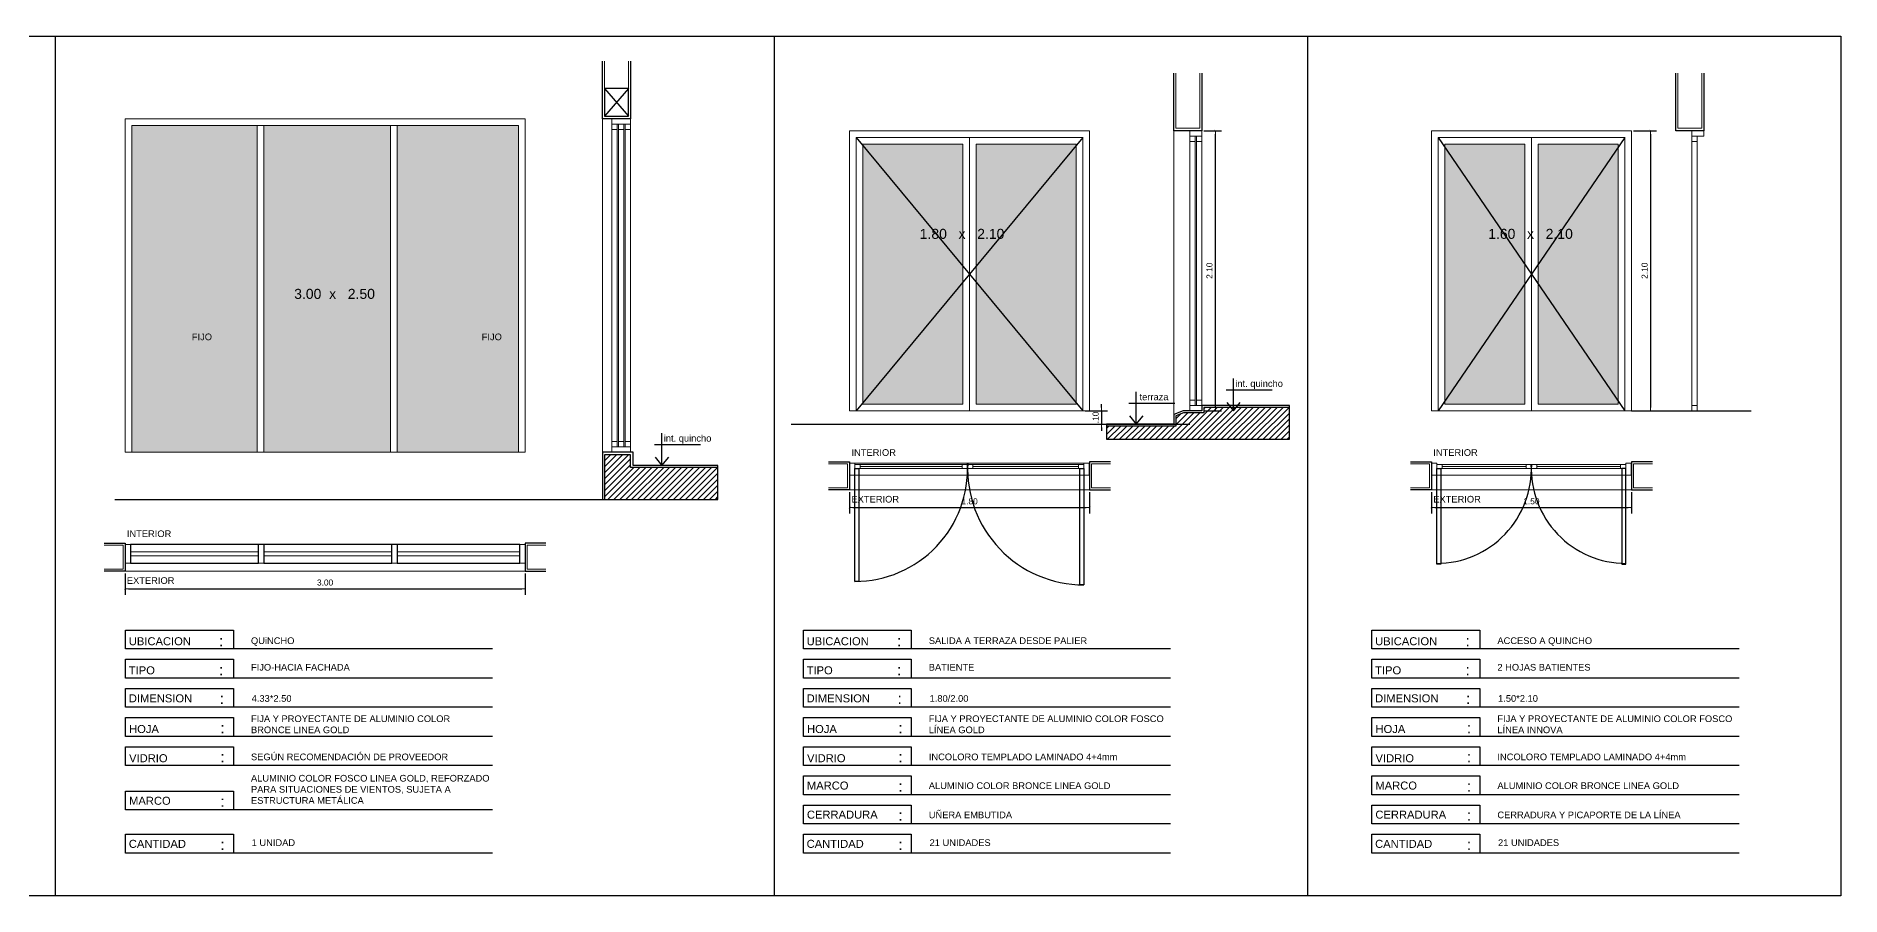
# Model space of a CAD drawing. Extents: x 465 to 637, y -105 to -61.
# Drawn here: x 485.63 to 499.17, y -89.05 to -82.6 of the extents above; entities that cross this region are included whole.
import ezdxf
from ezdxf.enums import TextEntityAlignment as Align

# ---------------------------------------------------------------- set-up
doc = ezdxf.new("R2010")
doc.units = 0
doc.linetypes.add('HIDDEN', pattern=[9.525, 6.35, -3.175])
for name, color, linetype in [('0.1', 1, 'Continuous'), ('A-Proyección', 1, 'HIDDEN'), ('A-Revoque', 1, 'Continuous'), ('A-Texto', 3, 'Continuous'), ('Expresión Vidrio', 252, 'Continuous'), ('Texto Detalles Aberturas', 3, 'Continuous')]:
    doc.layers.add(name, color=color, linetype=linetype)
for name, color, linetype, lineweight in [('A-Aberturas', 2, 'Continuous', 18), ('A-Cotas', 1, 'Continuous', 5), ('A-Muros', 4, 'Continuous', 18)]:
    doc.layers.add(name, color=color, linetype=linetype, lineweight=lineweight)
doc.styles.add('ARIAL', font='arial.ttf')
doc.styles.add('ROMANS', font='arial.ttf')
doc.dimstyles.new('ST-COTA-25', dxfattribs={"dimscale": 0.25, "dimtxt": 0.18, "dimasz": 0.1, "dimexe": 0.18, "dimexo": 0.0625, "dimgap": 0.09, "dimtad": 1, "dimzin": 4, "dimdsep": 46, "dimtxsty": 'ARIAL', "dimblk1": 'COTA_N', "dimblk2": 'COTA_N', "dimsah": 1, "dimcen": 0.09, "dimclrd": 8, "dimclre": 8, "dimclrt": 140, "dimadec": 0, "dimazin": 0, "dimtfac": 1, "dimtix": 1, "dimtmove": 0, "dimatfit": 3, "dimldrblk": 'COTA_N', "dimfxl": 0.18, "dimtolj": 1, "dimtzin": 0, "dimarcsym": 0})

# ---------------------------------------------------------------- blocks, each defined once
blk = doc.blocks.new('A$C00c6edfa')
for points in [[(-0.056, 0), (0.29, 0)], [(0, -0.158), (0, 0.083)], [(-0.051, -0.095), (0, -0.158), (0.051, -0.095)]]:
    blk.add_lwpolyline(points)
blk = doc.blocks.new('COTA_N')
for p, q in [((-1, 0), (0, 0)), ((0, 0.5), (0, -0.5))]:
    blk.add_line(p, q)
at = {"color": 3, "const_width": 0.065}
blk.add_lwpolyline([(0.14, 0.14), (0.28, 0.28), (0, 0), (-0.14, -0.14), (-0.28, -0.28)], dxfattribs=at)
blk = doc.blocks.new('*D123')
at = {"layer": 'A-Cotas', "color": 8, "lineweight": -2, "transparency": 16777216}
for p, q in [((486.299, -86.631), (486.299, -86.791)), ((486.324, -86.746), (489.274, -86.746)), ((489.299, -86.631), (489.299, -86.791))]:
    blk.add_line(p, q, dxfattribs=at)
at = {"layer": 'Defpoints', "color": 0, "transparency": 16777216}
for p in [(486.299, -86.615), (489.299, -86.615), (489.299, -86.746)]:
    blk.add_point(p, dxfattribs=at)
at = {"layer": 'A-Cotas', "color": 8, "lineweight": -2, "transparency": 16777216, "xscale": 0.025, "yscale": 0.025, "zscale": 0.025, "rotation": 180}
blk.add_blockref('COTA_N', (486.299, -86.746), dxfattribs=at)
at = {"layer": 'A-Cotas', "color": 8, "lineweight": -2, "transparency": 16777216, "xscale": 0.025, "yscale": 0.025, "zscale": 0.025}
blk.add_blockref('COTA_N', (489.299, -86.746), dxfattribs=at)
at = {"layer": 'A-Cotas', "transparency": 16777216, "insert": (487.799, -86.7), "char_height": 0.045, "attachment_point": 5, "style": 'ARIAL'}
blk.add_mtext('\\A1;3.00', dxfattribs=at)
blk = doc.blocks.new('*D126')
at = {"layer": 'A-Cotas', "color": 8, "lineweight": -2, "transparency": 16777216}
for p, q in [((493.622, -85.387), (493.622, -85.362)), ((493.498, -85.412), (493.667, -85.412)), ((493.498, -85.512), (493.667, -85.512)), ((493.622, -85.412), (493.622, -85.512)), ((493.622, -85.537), (493.622, -85.562))]:
    blk.add_line(p, q, dxfattribs=at)
at = {"layer": 'Defpoints', "color": 0, "transparency": 16777216}
for p in [(493.482, -85.412), (493.482, -85.512), (493.622, -85.512)]:
    blk.add_point(p, dxfattribs=at)
at = {"layer": 'A-Cotas', "color": 8, "lineweight": -2, "transparency": 16777216, "xscale": 0.025, "yscale": 0.025, "zscale": 0.025}
for p, rotation in [((493.622, -85.412), 270), ((493.622, -85.512), 90)]:
    blk.add_blockref('COTA_N', p, dxfattribs=dict(at, rotation=rotation))
at = {"layer": 'A-Cotas', "transparency": 16777216, "insert": (493.577, -85.462), "char_height": 0.045, "attachment_point": 5, "rotation": 90, "style": 'ARIAL'}
blk.add_mtext('\\A1;.10', dxfattribs=at)
blk = doc.blocks.new('*D124')
at = {"layer": 'A-Cotas', "color": 8, "lineweight": -2, "transparency": 16777216}
for p, q in [((494.389, -83.312), (494.521, -83.312)), ((494.476, -85.387), (494.476, -83.337)), ((494.389, -85.412), (494.521, -85.412))]:
    blk.add_line(p, q, dxfattribs=at)
at = {"layer": 'Defpoints', "color": 0, "transparency": 16777216}
for p in [(494.374, -83.312), (494.476, -83.312), (494.374, -85.412)]:
    blk.add_point(p, dxfattribs=at)
at = {"layer": 'A-Cotas', "color": 8, "lineweight": -2, "transparency": 16777216, "xscale": 0.025, "yscale": 0.025, "zscale": 0.025}
for p, rotation in [((494.476, -83.312), 90), ((494.476, -85.412), 270)]:
    blk.add_blockref('COTA_N', p, dxfattribs=dict(at, rotation=rotation))
at = {"layer": 'A-Cotas', "transparency": 16777216, "insert": (494.431, -84.362), "char_height": 0.045, "attachment_point": 5, "rotation": 90, "style": 'ARIAL'}
blk.add_mtext('\\A1;2.10', dxfattribs=at)
blk = doc.blocks.new('*D125')
at = {"layer": 'A-Cotas', "color": 8, "lineweight": -2, "transparency": 16777216}
for p, q in [((491.732, -86.022), (491.732, -86.181)), ((493.532, -86.022), (493.532, -86.181)), ((491.757, -86.136), (493.507, -86.136))]:
    blk.add_line(p, q, dxfattribs=at)
at = {"layer": 'Defpoints', "color": 0, "transparency": 16777216}
for p in [(491.732, -86.006), (493.532, -86.006), (493.532, -86.136)]:
    blk.add_point(p, dxfattribs=at)
at = {"layer": 'A-Cotas', "color": 8, "lineweight": -2, "transparency": 16777216, "xscale": 0.025, "yscale": 0.025, "zscale": 0.025, "rotation": 180}
blk.add_blockref('COTA_N', (491.732, -86.136), dxfattribs=at)
at = {"layer": 'A-Cotas', "color": 8, "lineweight": -2, "transparency": 16777216, "xscale": 0.025, "yscale": 0.025, "zscale": 0.025}
blk.add_blockref('COTA_N', (493.532, -86.136), dxfattribs=at)
at = {"layer": 'A-Cotas', "transparency": 16777216, "insert": (492.632, -86.091), "char_height": 0.045, "attachment_point": 5, "style": 'ARIAL'}
blk.add_mtext('\\A1;1.80', dxfattribs=at)
blk = doc.blocks.new('*D127')
at = {"layer": 'A-Cotas', "color": 8, "lineweight": -2, "transparency": 16777216}
for p, q in [((497.611, -83.312), (497.784, -83.312)), ((497.739, -83.337), (497.739, -85.387)), ((497.611, -85.412), (497.784, -85.412))]:
    blk.add_line(p, q, dxfattribs=at)
at = {"layer": 'Defpoints', "color": 0, "transparency": 16777216}
for p in [(497.595, -83.312), (497.595, -85.412), (497.739, -85.412)]:
    blk.add_point(p, dxfattribs=at)
at = {"layer": 'A-Cotas', "color": 8, "lineweight": -2, "transparency": 16777216, "xscale": 0.025, "yscale": 0.025, "zscale": 0.025}
for p, rotation in [((497.739, -83.312), 90), ((497.739, -85.412), 270)]:
    blk.add_blockref('COTA_N', p, dxfattribs=dict(at, rotation=rotation))
at = {"layer": 'A-Cotas', "transparency": 16777216, "insert": (497.694, -84.362), "char_height": 0.045, "attachment_point": 5, "rotation": 90, "style": 'ARIAL'}
blk.add_mtext('\\A1;2.10', dxfattribs=at)
blk = doc.blocks.new('*D128')
at = {"layer": 'A-Cotas', "color": 8, "lineweight": -2, "transparency": 16777216}
for p, q in [((496.095, -86.022), (496.095, -86.181)), ((497.595, -86.022), (497.595, -86.181)), ((496.12, -86.136), (497.57, -86.136))]:
    blk.add_line(p, q, dxfattribs=at)
at = {"layer": 'Defpoints', "color": 0, "transparency": 16777216}
for p in [(496.095, -86.006), (497.595, -86.006), (497.595, -86.136)]:
    blk.add_point(p, dxfattribs=at)
at = {"layer": 'A-Cotas', "color": 8, "lineweight": -2, "transparency": 16777216, "xscale": 0.025, "yscale": 0.025, "zscale": 0.025, "rotation": 180}
blk.add_blockref('COTA_N', (496.095, -86.136), dxfattribs=at)
at = {"layer": 'A-Cotas', "color": 8, "lineweight": -2, "transparency": 16777216, "xscale": 0.025, "yscale": 0.025, "zscale": 0.025}
blk.add_blockref('COTA_N', (497.595, -86.136), dxfattribs=at)
at = {"layer": 'A-Cotas', "transparency": 16777216, "insert": (496.845, -86.091), "char_height": 0.045, "attachment_point": 5, "style": 'ARIAL'}
blk.add_mtext('\\A1;1.50', dxfattribs=at)

msp = doc.modelspace()

# ---------------------------------------------------------------- hatches: boundary and pattern name
h = msp.add_hatch()
h.set_pattern_fill('ANSI31', color=1, scale=0.01)
h.set_pattern_definition([(45, (27.063733, 4.816696), (-0.0224506403, 0.0224506403), [])])
h.paths.add_polyline_path([(495.031, -85.387), (494.389, -85.387), (494.389, -85.427), (494.237, -85.427), (494.179, -85.451), (494.179, -85.527), (493.658, -85.527), (493.658, -85.626), (495.031, -85.626)])
h = msp.add_hatch()
h.set_pattern_fill('ANSI31', color=1, scale=0.01)
h.set_pattern_definition([(45, (22.777678, 4.36656), (-0.0224506403, 0.0224506403), [])])
h.paths.add_polyline_path([(490.745, -85.837), (490.088, -85.837), (490.088, -85.742), (489.952, -85.742), (489.893, -85.742), (489.893, -85.977), (489.893, -86.077), (490.745, -86.077)])
at = {"layer": 'Expresión Vidrio', "transparency": 33554567}
h = msp.add_hatch(color=252, dxfattribs=at)
h.dxf.hatch_style = 1
h.paths.add_polyline_path([(487.289, -83.272), (486.349, -83.272), (486.349, -85.722), (487.289, -85.722)])
h.paths.add_polyline_path([(488.289, -83.272), (487.339, -83.272), (487.339, -85.722), (488.289, -85.722)])
h.paths.add_polyline_path([(489.249, -83.272), (488.339, -83.272), (488.339, -85.722), (489.249, -85.722)])
h.paths.add_polyline_path([(483.492, -83.272), (482.592, -83.272), (482.592, -85.722), (483.492, -85.722)])
h.paths.add_polyline_path([(482.542, -83.272), (481.582, -83.272), (481.582, -85.722), (482.542, -85.722)])
h.paths.add_polyline_path([(481.532, -83.272), (480.582, -83.272), (480.582, -85.722), (481.532, -85.722)])
h.paths.add_polyline_path([(480.532, -83.272), (479.592, -83.272), (479.592, -85.722), (480.532, -85.722)])
h.paths.add_polyline_path([(476.418, -83.322), (475.063, -83.322), (475.063, -85.812), (476.418, -85.812)])
h.paths.add_polyline_path([(475.013, -83.322), (473.658, -83.322), (473.658, -85.812), (475.013, -85.812)])
h.paths.add_polyline_path([(474.093, -84.809), (474.154, -84.852), (474.093, -84.895)], flags=16)
h.paths.add_polyline_path([(473.558, -83.322), (472.203, -83.322), (472.203, -85.812), (473.558, -85.812)])
h.paths.add_polyline_path([(473.122, -84.809), (473.122, -84.895), (473.062, -84.852)], flags=16)
h.paths.add_polyline_path([(472.153, -83.322), (470.798, -83.322), (470.798, -85.812), (472.153, -85.812)])
h.paths.add_polyline_path([(466.083, -83.322), (465.038, -83.322), (465.038, -85.812), (466.083, -85.812)])
h.paths.add_polyline_path([(467.253, -83.272), (466.133, -83.272), (466.133, -85.862), (467.253, -85.862)])
h.paths.add_polyline_path([(466.655, -84.809), (466.655, -84.895), (466.594, -84.852)], flags=16)
h.paths.add_polyline_path([(468.248, -83.322), (467.253, -83.322), (467.253, -85.812), (468.248, -85.812)])
h.paths.add_polyline_path([(467.799, -84.809), (467.799, -84.895), (467.739, -84.852)], flags=16)
h.paths.add_polyline_path([(486.787, -84.897), (486.964, -84.897), (486.964, -84.819), (486.787, -84.819)], flags=24)
h.paths.add_polyline_path([(487.548, -84.593), (488.192, -84.593), (488.192, -84.478), (487.548, -84.478)], flags=24)
h.paths.add_polyline_path([(488.961, -84.897), (489.138, -84.897), (489.138, -84.819), (488.961, -84.819)], flags=24)
h.paths.add_polyline_path([(483.204, -84.897), (483.382, -84.897), (483.382, -84.819), (483.204, -84.819)], flags=24)
h.paths.add_polyline_path([(480.792, -84.593), (481.436, -84.593), (481.436, -84.478), (480.792, -84.478)], flags=24)
h.paths.add_polyline_path([(480.03, -84.897), (480.208, -84.897), (480.208, -84.819), (480.03, -84.819)], flags=24)
h.paths.add_polyline_path([(475.493, -84.897), (475.67, -84.897), (475.67, -84.819), (475.493, -84.819)], flags=24)
h.paths.add_polyline_path([(472.824, -84.593), (473.468, -84.593), (473.468, -84.478), (472.824, -84.478)], flags=24)
h.paths.add_polyline_path([(471.236, -84.897), (471.413, -84.897), (471.413, -84.819), (471.236, -84.819)], flags=24)
h.paths.add_polyline_path([(465.476, -84.897), (465.653, -84.897), (465.653, -84.819), (465.476, -84.819)], flags=24)
h.paths.add_polyline_path([(466.351, -84.593), (467.024, -84.593), (467.024, -84.478), (466.351, -84.478)], flags=24)
h = msp.add_hatch(color=252, dxfattribs=at)
h.dxf.hatch_style = 1
h.paths.add_polyline_path([(491.832, -85.362), (491.832, -83.412), (492.582, -83.412), (492.582, -85.362)])
h.paths.add_polyline_path([(493.432, -83.412), (492.682, -83.412), (492.682, -85.362), (493.432, -85.362)])
h = msp.add_hatch(color=252, dxfattribs=at)
h.dxf.hatch_style = 1
h.paths.add_polyline_path([(496.195, -85.362), (496.195, -83.412), (496.795, -83.412), (496.795, -85.362)])
h.paths.add_polyline_path([(497.495, -85.362), (497.495, -83.412), (496.895, -83.412), (496.895, -85.362)])

# ---------------------------------------------------------------- linework, layer by layer
at = {"color": 5}
msp.add_lwpolyline([(489.893, -83.202), (490.073, -83.202), (490.073, -82.997), (489.893, -82.997)], close=True, dxfattribs=at)
for points in [[(489.893, -82.997), (490.073, -83.202)], [(490.073, -82.997), (489.893, -83.202)]]:
    msp.add_lwpolyline(points, dxfattribs=at)
at = {"color": 4}
for points in [[(495.031, -85.387), (494.389, -85.387), (494.389, -85.427), (494.237, -85.427), (494.179, -85.451), (494.179, -85.527), (493.658, -85.527), (493.658, -85.626), (495.031, -85.626)], [(490.745, -85.837), (490.088, -85.837), (490.088, -85.742), (489.952, -85.742), (489.893, -85.742), (489.893, -85.977), (489.893, -85.977), (489.893, -86.077), (490.745, -86.077)]]:
    msp.add_lwpolyline(points, close=True, dxfattribs=at)
msp.add_lwpolyline([(497.595, -85.412), (498.493, -85.412)])
at = {"layer": '0.1', "color": 251}
msp.add_line((489.219, -86.415), (486.339, -86.415), dxfattribs=at)
at = {"layer": '0.1'}
for points in [[(486.339, -86.555), (487.299, -86.555), (487.299, -86.415), (486.339, -86.415)], [(487.339, -86.555), (488.299, -86.555), (488.299, -86.415), (487.339, -86.415)], [(488.339, -86.555), (489.259, -86.555), (489.259, -86.415), (488.339, -86.415)]]:
    msp.add_lwpolyline(points, close=True, dxfattribs=at)
at = {"layer": 'A-Aberturas', "color": 252}
for p, q in [((489.878, -85.751), (489.878, -83.222)), ((494.164, -85.441), (494.164, -83.312))]:
    msp.add_line(p, q, dxfattribs=at)
at = {"layer": 'A-Aberturas'}
for p, q in [((489.948, -85.642), (489.948, -83.262)), ((489.988, -85.642), (489.988, -83.262)), ((491.782, -83.362), (491.782, -83.362)), ((494.284, -85.332), (494.284, -83.352)), ((494.324, -85.332), (494.324, -83.352)), ((496.145, -83.362), (496.145, -83.362)), ((498.047, -85.372), (498.047, -83.352)), ((498.087, -85.372), (498.087, -83.352)), ((491.812, -85.831), (492.577, -85.831)), ((492.657, -85.831), (493.448, -85.831)), ((496.175, -85.831), (496.805, -85.831)), ((497.514, -85.831), (496.885, -85.831))]:
    msp.add_line(p, q, dxfattribs=at)
at = {"layer": 'A-Aberturas', "color": 1}
for p, q in [((489.998, -85.642), (489.998, -83.262)), ((490.038, -85.642), (490.038, -83.262)), ((490.048, -85.642), (490.048, -83.262)), ((490.088, -85.642), (490.088, -83.262)), ((494.334, -85.332), (494.334, -83.352)), ((494.374, -85.332), (494.374, -83.352)), ((492.577, -85.816), (491.812, -85.816)), ((491.812, -85.846), (492.577, -85.846)), ((492.657, -85.816), (493.448, -85.816)), ((493.448, -85.846), (492.657, -85.846)), ((496.805, -85.816), (496.175, -85.816)), ((496.175, -85.846), (496.805, -85.846)), ((496.885, -85.816), (497.514, -85.816)), ((497.514, -85.846), (496.885, -85.846)), ((491.732, -86.006), (493.532, -86.006)), ((496.095, -86.006), (497.595, -86.006)), ((486.299, -86.615), (489.299, -86.615))]:
    msp.add_line(p, q, dxfattribs=at)
at = {"layer": 'A-Aberturas', "color": 251}
msp.add_line((493.488, -85.806), (491.772, -85.806), dxfattribs=at)
at = {"layer": 'A-Aberturas'}
for points in [[(486.299, -85.722), (486.299, -83.222), (489.299, -83.222), (489.299, -85.722), (486.299, -85.722)], [(491.732, -85.412), (491.732, -83.312), (493.532, -83.312), (493.532, -85.412), (491.732, -85.412)], [(496.095, -85.412), (496.095, -83.312), (497.595, -83.312), (497.595, -85.412), (496.095, -85.412)], [(486.339, -86.47), (487.299, -86.47), (487.299, -86.5), (486.339, -86.5), (486.339, -86.47)], [(487.339, -86.47), (488.299, -86.47), (488.299, -86.5), (487.339, -86.5), (487.339, -86.47)], [(488.339, -86.47), (489.259, -86.47), (489.259, -86.5), (488.339, -86.5), (488.339, -86.47)]]:
    msp.add_lwpolyline(points, dxfattribs=at)
at = {"layer": 'A-Aberturas', "color": 3}
for points in [[(490.088, -83.222), (490.088, -83.262), (489.948, -83.262), (489.948, -83.222)], [(489.948, -83.302), (489.948, -83.262), (489.988, -83.262), (489.988, -83.302)], [(494.374, -83.312), (494.374, -83.352), (494.284, -83.352), (494.284, -83.312)], [(494.284, -83.392), (494.284, -83.352), (494.324, -83.352), (494.324, -83.392)], [(498.137, -83.312), (498.137, -83.352), (498.047, -83.352), (498.047, -83.312)], [(498.047, -83.392), (498.047, -83.352), (498.087, -83.352), (498.087, -83.392)], [(494.284, -85.372), (494.284, -85.332), (494.324, -85.332), (494.324, -85.372)], [(494.284, -85.372), (494.284, -85.412), (494.374, -85.412), (494.374, -85.372)], [(498.047, -85.412), (498.047, -85.372), (498.087, -85.372), (498.087, -85.412)], [(489.948, -85.682), (489.948, -85.642), (489.988, -85.642), (489.988, -85.682)], [(489.948, -85.682), (489.948, -85.722), (490.088, -85.722), (490.088, -85.682)], [(491.732, -85.896), (491.772, -85.896), (491.772, -85.806), (491.732, -85.806)], [(493.528, -85.896), (493.488, -85.896), (493.488, -85.806), (493.528, -85.806)], [(496.095, -85.896), (496.135, -85.896), (496.135, -85.806), (496.095, -85.806)], [(497.594, -85.896), (497.554, -85.896), (497.554, -85.806), (497.594, -85.806)], [(486.299, -86.555), (486.339, -86.555), (486.339, -86.415), (486.299, -86.415)], [(487.299, -86.555), (487.339, -86.555), (487.339, -86.415), (487.299, -86.415)], [(488.299, -86.555), (488.339, -86.555), (488.339, -86.415), (488.299, -86.415)], [(489.259, -86.555), (489.299, -86.555), (489.299, -86.415), (489.259, -86.415)]]:
    msp.add_lwpolyline(points, close=True, dxfattribs=at)
at = {"layer": 'A-Aberturas'}
for points in [[(486.349, -85.722), (486.349, -83.272), (489.249, -83.272), (489.249, -85.722)], [(487.289, -83.272), (487.339, -83.272), (487.339, -85.722), (487.289, -85.722)], [(488.289, -83.272), (488.339, -83.272), (488.339, -85.722), (488.289, -85.722)], [(491.782, -85.412), (491.782, -83.362), (493.482, -83.362), (493.482, -85.412)], [(491.782, -83.362), (492.632, -83.362), (492.632, -85.412), (491.782, -85.412)], [(496.145, -85.412), (496.145, -83.362), (497.545, -83.362), (497.545, -85.412)], [(496.145, -83.362), (496.845, -83.362), (496.845, -85.412), (496.145, -85.412)], [(491.812, -85.846), (491.772, -85.846), (491.772, -85.816), (491.812, -85.816)], [(492.617, -85.846), (492.577, -85.846), (492.577, -85.816), (492.617, -85.816)], [(492.657, -85.816), (492.617, -85.816), (492.617, -85.846), (492.657, -85.846)], [(493.488, -85.816), (493.448, -85.816), (493.448, -85.846), (493.488, -85.846)], [(496.175, -85.846), (496.135, -85.846), (496.135, -85.816), (496.175, -85.816)], [(496.845, -85.846), (496.805, -85.846), (496.805, -85.816), (496.845, -85.816)], [(496.845, -85.846), (496.885, -85.846), (496.885, -85.816), (496.845, -85.816)], [(497.514, -85.846), (497.554, -85.846), (497.554, -85.816), (497.514, -85.816)]]:
    msp.add_lwpolyline(points, close=True, dxfattribs=at)
at = {"layer": 'A-Aberturas', "color": 1}
for points in [[(489.998, -83.302), (489.998, -83.262), (490.038, -83.262), (490.038, -83.302)], [(490.048, -83.302), (490.048, -83.262), (490.088, -83.262), (490.088, -83.302)], [(494.334, -83.392), (494.334, -83.352), (494.374, -83.352), (494.374, -83.392)], [(491.832, -85.362), (491.832, -83.412), (492.582, -83.412), (492.582, -85.362)], [(496.195, -85.362), (496.195, -83.412), (496.795, -83.412), (496.795, -85.362)], [(497.495, -85.362), (497.495, -83.412), (496.895, -83.412), (496.895, -85.362)], [(494.334, -85.372), (494.334, -85.332), (494.374, -85.332), (494.374, -85.372)], [(489.998, -85.682), (489.998, -85.642), (490.038, -85.642), (490.038, -85.682)], [(490.048, -85.682), (490.048, -85.642), (490.088, -85.642), (490.088, -85.682)]]:
    msp.add_lwpolyline(points, close=True, dxfattribs=at)
msp.add_lwpolyline([(493.432, -83.412), (492.682, -83.412), (492.682, -85.362), (493.432, -85.362), (493.432, -83.412)], dxfattribs=at)
at = {"layer": 'A-Aberturas', "color": 3}
for points in [[(494.164, -84.469), (494.164, -84.489), (494.164, -84.479)], [(489.878, -84.919), (489.878, -84.939), (489.878, -84.929)]]:
    msp.add_lwpolyline(points, dxfattribs=at)
at = {"layer": 'A-Aberturas', "color": 251}
for points in [[(493.488, -85.896), (491.772, -85.896)], [(497.551, -85.896), (496.135, -85.896)]]:
    msp.add_lwpolyline(points, dxfattribs=at)
at = {"layer": 'A-Muros', "lineweight": 25}
for p, q in [((491.293, -85.512), (494.284, -85.512)), ((486.223, -86.077), (490.279, -86.077))]:
    msp.add_line(p, q, dxfattribs=at)
at = {"layer": 'A-Muros', "ltscale": 0.5}
for points in [[(489.893, -82.791), (489.893, -83.202), (490.073, -83.202), (490.073, -82.791)], [(494.179, -82.881), (494.179, -83.292), (494.359, -83.292), (494.359, -82.881)], [(497.942, -82.881), (497.942, -83.292), (498.122, -83.292), (498.122, -82.881)], [(491.575, -85.991), (491.717, -85.991), (491.717, -85.811), (491.575, -85.811)], [(493.689, -85.991), (493.547, -85.991), (493.547, -85.811), (493.689, -85.811)], [(495.939, -85.991), (496.08, -85.991), (496.08, -85.811), (495.939, -85.811)], [(497.752, -85.991), (497.61, -85.991), (497.61, -85.811), (497.752, -85.811)], [(486.142, -86.6), (486.284, -86.6), (486.284, -86.42), (486.142, -86.42)], [(489.455, -86.6), (489.314, -86.6), (489.314, -86.42), (489.455, -86.42)]]:
    msp.add_lwpolyline(points, dxfattribs=at)
at = {"layer": 'A-Proyección'}
for points in [[(491.802, -85.846), (491.802, -86.691), (491.772, -86.691), (491.772, -85.846)], [(493.458, -86.717), (493.458, -85.846), (493.488, -85.846), (493.488, -86.717)], [(496.165, -85.846), (496.165, -86.561), (496.135, -86.561), (496.135, -85.846)], [(497.524, -85.846), (497.524, -86.561), (497.554, -86.561), (497.554, -85.846)]]:
    msp.add_lwpolyline(points, close=True, dxfattribs=at)
for centre, radius, start, end in [((491.772, -85.846), 0.845, 270, 2.7132), ((493.488, -85.846), 0.871, 177.3678, 270), ((496.135, -85.846), 0.71, 270, 2.4217), ((497.554, -85.846), 0.71, 177.5783, 270)]:
    msp.add_arc(centre, radius, start, end, dxfattribs=at)
at = {"layer": 'A-Revoque', "ltscale": 0.5}
for points in [[(490.088, -82.791), (490.088, -83.222), (489.878, -83.222), (489.878, -82.791)], [(494.374, -82.881), (494.374, -83.312), (494.164, -83.312), (494.164, -82.881)], [(498.137, -82.881), (498.137, -83.312), (497.927, -83.312), (497.927, -82.881)], [(495.031, -85.372), (494.374, -85.372), (494.374, -85.412), (494.234, -85.412), (494.164, -85.441), (494.164, -85.512), (493.658, -85.512), (493.658, -85.626), (495.031, -85.626), (495.031, -85.372)], [(490.745, -85.822), (490.108, -85.822), (490.108, -85.722), (489.948, -85.722), (489.878, -85.722), (489.878, -85.962), (489.878, -85.962), (489.878, -86.077), (490.745, -86.077), (490.745, -85.822)], [(491.575, -85.796), (491.732, -85.796), (491.732, -86.006), (491.575, -86.006)], [(493.689, -85.796), (493.532, -85.796), (493.532, -85.931)], [(495.939, -85.796), (496.095, -85.796), (496.095, -86.006), (495.939, -86.006)], [(497.752, -85.796), (497.595, -85.796), (497.595, -85.931)], [(493.532, -85.931), (493.532, -86.006), (493.689, -86.006)], [(497.595, -85.931), (497.595, -86.006), (497.752, -86.006)], [(486.142, -86.405), (486.299, -86.405), (486.299, -86.615), (486.142, -86.615)], [(489.455, -86.405), (489.299, -86.405), (489.299, -86.54)], [(489.299, -86.54), (489.299, -86.615), (489.455, -86.615)]]:
    msp.add_lwpolyline(points, dxfattribs=at)
at = {"layer": 'A-Texto'}
msp.add_lwpolyline([(464.602, -82.603), (499.166, -82.604), (499.166, -89.049), (464.602, -89.049)], close=True, dxfattribs=at)
for points in [[(485.774, -82.604), (485.774, -89.049)], [(491.166, -82.604), (491.166, -89.049)], [(495.166, -82.604), (495.166, -89.049)]]:
    msp.add_lwpolyline(points, dxfattribs=at)
at = {"layer": 'A-Texto', "color": 1}
for points in [[(489.055, -87.198), (486.302, -87.198), (486.302, -87.057), (487.111, -87.057), (487.111, -87.198)], [(494.138, -87.198), (491.386, -87.198), (491.386, -87.057), (492.195, -87.057), (492.195, -87.198)], [(498.402, -87.198), (495.649, -87.198), (495.649, -87.057), (496.458, -87.057), (496.458, -87.198)], [(489.055, -87.417), (486.302, -87.417), (486.302, -87.275), (487.111, -87.275), (487.111, -87.417)], [(494.138, -87.417), (491.386, -87.417), (491.386, -87.275), (492.195, -87.275), (492.195, -87.417)], [(498.402, -87.417), (495.649, -87.417), (495.649, -87.275), (496.458, -87.275), (496.458, -87.417)], [(489.055, -87.635), (486.302, -87.635), (486.302, -87.494), (487.111, -87.494), (487.111, -87.635)], [(494.138, -87.635), (491.386, -87.635), (491.386, -87.494), (492.195, -87.494), (492.195, -87.635)], [(498.402, -87.635), (495.649, -87.635), (495.649, -87.494), (496.458, -87.494), (496.458, -87.635)], [(489.055, -87.854), (486.302, -87.854), (486.302, -87.712), (487.111, -87.712), (487.111, -87.854)], [(494.138, -87.854), (491.386, -87.854), (491.386, -87.712), (492.195, -87.712), (492.195, -87.854)], [(498.402, -87.854), (495.649, -87.854), (495.649, -87.712), (496.458, -87.712), (496.458, -87.854)], [(489.055, -88.072), (486.302, -88.072), (486.302, -87.931), (487.111, -87.931), (487.111, -88.072)], [(494.138, -88.072), (491.386, -88.072), (491.386, -87.931), (492.195, -87.931), (492.195, -88.072)], [(498.402, -88.072), (495.649, -88.072), (495.649, -87.931), (496.458, -87.931), (496.458, -88.072)], [(494.138, -88.291), (491.386, -88.291), (491.386, -88.149), (492.195, -88.149), (492.195, -88.291)], [(498.402, -88.291), (495.649, -88.291), (495.649, -88.149), (496.458, -88.149), (496.458, -88.291)], [(489.055, -88.405), (486.302, -88.405), (486.302, -88.263), (487.111, -88.263), (487.111, -88.405)], [(494.138, -88.509), (491.386, -88.509), (491.386, -88.368), (492.195, -88.368), (492.195, -88.509)], [(498.402, -88.509), (495.649, -88.509), (495.649, -88.368), (496.458, -88.368), (496.458, -88.509)], [(489.055, -88.728), (486.302, -88.728), (486.302, -88.586), (487.111, -88.586), (487.111, -88.728)], [(494.138, -88.728), (491.386, -88.728), (491.386, -88.586), (492.195, -88.586), (492.195, -88.728)], [(498.402, -88.728), (495.649, -88.728), (495.649, -88.586), (496.458, -88.586), (496.458, -88.728)]]:
    msp.add_lwpolyline(points, dxfattribs=at)
at = {"layer": 'Expresión Vidrio', "color": 1, "transparency": 33554687}
for points in [[(491.782, -83.362), (492.632, -84.387), (491.782, -85.412)], [(493.482, -83.362), (492.632, -84.387), (493.482, -85.412)], [(496.145, -83.362), (496.845, -84.387), (496.145, -85.412)], [(497.545, -83.362), (496.845, -84.387), (497.545, -85.412)]]:
    msp.add_lwpolyline(points, dxfattribs=at)

# ---------------------------------------------------------------- block references
for p in [(494.611, -85.254), (493.882, -85.354), (490.325, -85.664)]:
    msp.add_blockref('A$C00c6edfa', p)

# ---------------------------------------------------------------- texts
at = {"layer": 'A-Texto', "style": 'ROMANS'}
for p in [(491.746, -85.7), (496.109, -85.7), (486.312, -86.309)]:
    msp.add_text('INTERIOR', height=0.05, dxfattribs=at).set_placement(p, align=Align.TOP_LEFT)
for p in [(491.746, -86.115), (496.109, -86.115), (486.312, -86.725)]:
    msp.add_text('EXTERIOR', height=0.05, dxfattribs=at).set_placement(p, align=Align.BOTTOM_LEFT)
at = {"layer": 'A-Texto', "color": 4, "style": 'ROMANS'}
for s, height, p in [('UBICACION', 0.06, (486.327, -87.17)), (':', 0.08, (487.004, -87.177)), ('UBICACION', 0.06, (491.41, -87.17)), (':', 0.08, (492.088, -87.177)), ('UBICACION', 0.06, (495.673, -87.17)), (':', 0.08, (496.351, -87.177)), ('TIPO           ', 0.06, (486.327, -87.388)), (':', 0.08, (487.004, -87.395)), ('TIPO           ', 0.06, (491.41, -87.388)), (':', 0.08, (492.088, -87.395)), ('TIPO           ', 0.06, (495.673, -87.388)), (':', 0.08, (496.351, -87.395)), ('DIMENSION', 0.06, (486.327, -87.598)), (':', 0.08, (487.009, -87.61)), ('DIMENSION', 0.06, (491.41, -87.598)), (':', 0.08, (492.092, -87.61)), ('DIMENSION', 0.06, (495.673, -87.598)), (':', 0.08, (496.355, -87.61)), ('HOJA', 0.06, (486.329, -87.828)), (':', 0.08, (487.014, -87.83)), ('HOJA', 0.06, (491.413, -87.828)), (':', 0.08, (492.098, -87.83)), ('HOJA', 0.06, (495.676, -87.828)), (':', 0.08, (496.361, -87.83)), ('VIDRIO', 0.06, (486.329, -88.047)), (':', 0.08, (487.014, -88.048)), ('VIDRIO', 0.06, (491.413, -88.047)), (':', 0.08, (492.098, -88.048)), ('VIDRIO', 0.06, (495.676, -88.047)), (':', 0.08, (496.361, -88.048)), ('MARCO', 0.06, (491.412, -88.252)), (':', 0.08, (492.098, -88.267)), ('MARCO', 0.06, (495.675, -88.252)), (':', 0.08, (496.361, -88.267)), ('MARCO', 0.06, (486.329, -88.366)), (':', 0.08, (487.014, -88.381)), ('CERRADURA', 0.06, (491.412, -88.47)), (':', 0.08, (492.098, -88.485)), ('CERRADURA', 0.06, (495.675, -88.47)), (':', 0.08, (496.361, -88.485)), ('CANTIDAD', 0.06, (486.327, -88.689)), (':', 0.08, (487.014, -88.704)), ('CANTIDAD', 0.06, (491.41, -88.689)), (':', 0.08, (492.098, -88.704)), ('CANTIDAD', 0.06, (495.673, -88.689)), (':', 0.08, (496.361, -88.704))]:
    msp.add_text(s, height=height, dxfattribs=at).set_placement(p)
at = {"layer": 'A-Texto', "color": 3, "style": 'ROMANS'}
for s, p in [('QUiNCHO', (487.243, -87.161)), ('SALIDA A TERRAZA DESDE PALIER', (492.326, -87.161)), ('ACCESO A QUINCHO', (496.59, -87.161)), ('FIJO-HACIA FACHADA', (487.243, -87.36)), ('BATIENTE', (492.326, -87.36)), ('2 HOJAS BATIENTES', (496.59, -87.36)), ('4.33*2.50', (487.248, -87.594)), ('1.80/2.00', (492.332, -87.594)), ('1.50*2.10', (496.595, -87.594)), ('1 UNIDAD', (487.248, -88.675)), ('21 UNIDADES', (492.332, -88.675)), ('21 UNIDADES', (496.595, -88.675))]:
    msp.add_text(s, height=0.05, dxfattribs=at).set_placement(p)
at = {"layer": 'A-Texto', "color": 3, "char_height": 0.05, "width": 1.78912, "attachment_point": 1, "style": 'ROMANS'}
for s, insert in [('FIJA Y PROYECTANTE DE ALUMINIO COLOR BRONCE LINEA GOLD', (487.243, -87.696)), ('FIJA Y PROYECTANTE DE ALUMINIO COLOR FOSCO  LÍNEA GOLD', (492.326, -87.696)), ('FIJA Y PROYECTANTE DE ALUMINIO COLOR FOSCO  LÍNEA INNOVA', (496.59, -87.696)), ('SEGÚN RECOMENDACIÓN DE PROVEEDOR', (487.243, -87.982)), ('INCOLORO TEMPLADO LAMINADO 4+4mm', (492.326, -87.982)), ('INCOLORO TEMPLADO LAMINADO 4+4mm', (496.59, -87.982)), ('ALUMINIO COLOR FOSCO LINEA GOLD, REFORZADO PARA SITUACIONES DE VIENTOS, SUJETA A ESTRUCTURA METÁLICA', (487.243, -88.142)), ('ALUMINIO COLOR BRONCE LINEA GOLD', (492.326, -88.198)), ('ALUMINIO COLOR BRONCE LINEA GOLD', (496.59, -88.198)), ('UÑERA EMBUTIDA', (492.326, -88.417)), ('CERRADURA Y PICAPORTE DE LA LÍNEA', (496.59, -88.417))]:
    msp.add_mtext(s, dxfattribs=dict(at, insert=insert))
at = {"layer": 'Texto Detalles Aberturas', "color": 3, "style": 'ROMANS'}
for s, p in [('1.80   x   2.10', (492.258, -84.123)), ('1.60   x   2.10', (496.521, -84.123)), ('3.00  x   2.50', (487.567, -84.573))]:
    msp.add_text(s, height=0.075, dxfattribs=at).set_placement(p)
for s, p in [('FIJO', (486.875, -84.858)), ('FIJO', (489.049, -84.858)), ('int. quincho', (494.803, -85.208)), ('terraza', (494.015, -85.308)), ('int. quincho', (490.517, -85.618))]:
    msp.add_text(s, height=0.05, dxfattribs=at).set_placement(p, align=Align.MIDDLE_CENTER)

# ---------------------------------------------------------------- dimensions: what is measured, and where the dimension line sits
at = {"layer": 'A-Cotas'}
for base, p1, p2, picture, middle in [((494.476, -83.312), (494.374, -85.412), (494.374, -83.312), '*D124', (494.431, -84.362)), ((497.739, -85.412), (497.595, -83.312), (497.595, -85.412), '*D127', (497.694, -84.362)), ((493.622, -85.512), (493.482, -85.412), (493.482, -85.512), '*D126', (493.577, -85.462))]:
    dim = msp.add_linear_dim(base=base, p1=p1, p2=p2, angle=90, dimstyle='ST-COTA-25', override={"dimclrt": 256}, dxfattribs=at)
    dim.commit()
    dim.dimension.update_dxf_attribs({"geometry": picture, "text_midpoint": middle})
for base, p1, p2, picture, middle in [((493.532, -86.136), (491.732, -86.006), (493.532, -86.006), '*D125', (492.632, -86.091)), ((497.595, -86.136), (496.095, -86.006), (497.595, -86.006), '*D128', (496.845, -86.091)), ((489.299, -86.746), (486.299, -86.615), (489.299, -86.615), '*D123', (487.799, -86.7))]:
    dim = msp.add_linear_dim(base=base, p1=p1, p2=p2, dimstyle='ST-COTA-25', override={"dimclrt": 256}, dxfattribs=at)
    dim.commit()
    dim.dimension.update_dxf_attribs({"geometry": picture, "text_midpoint": middle})

doc.saveas('drawing.dxf')
